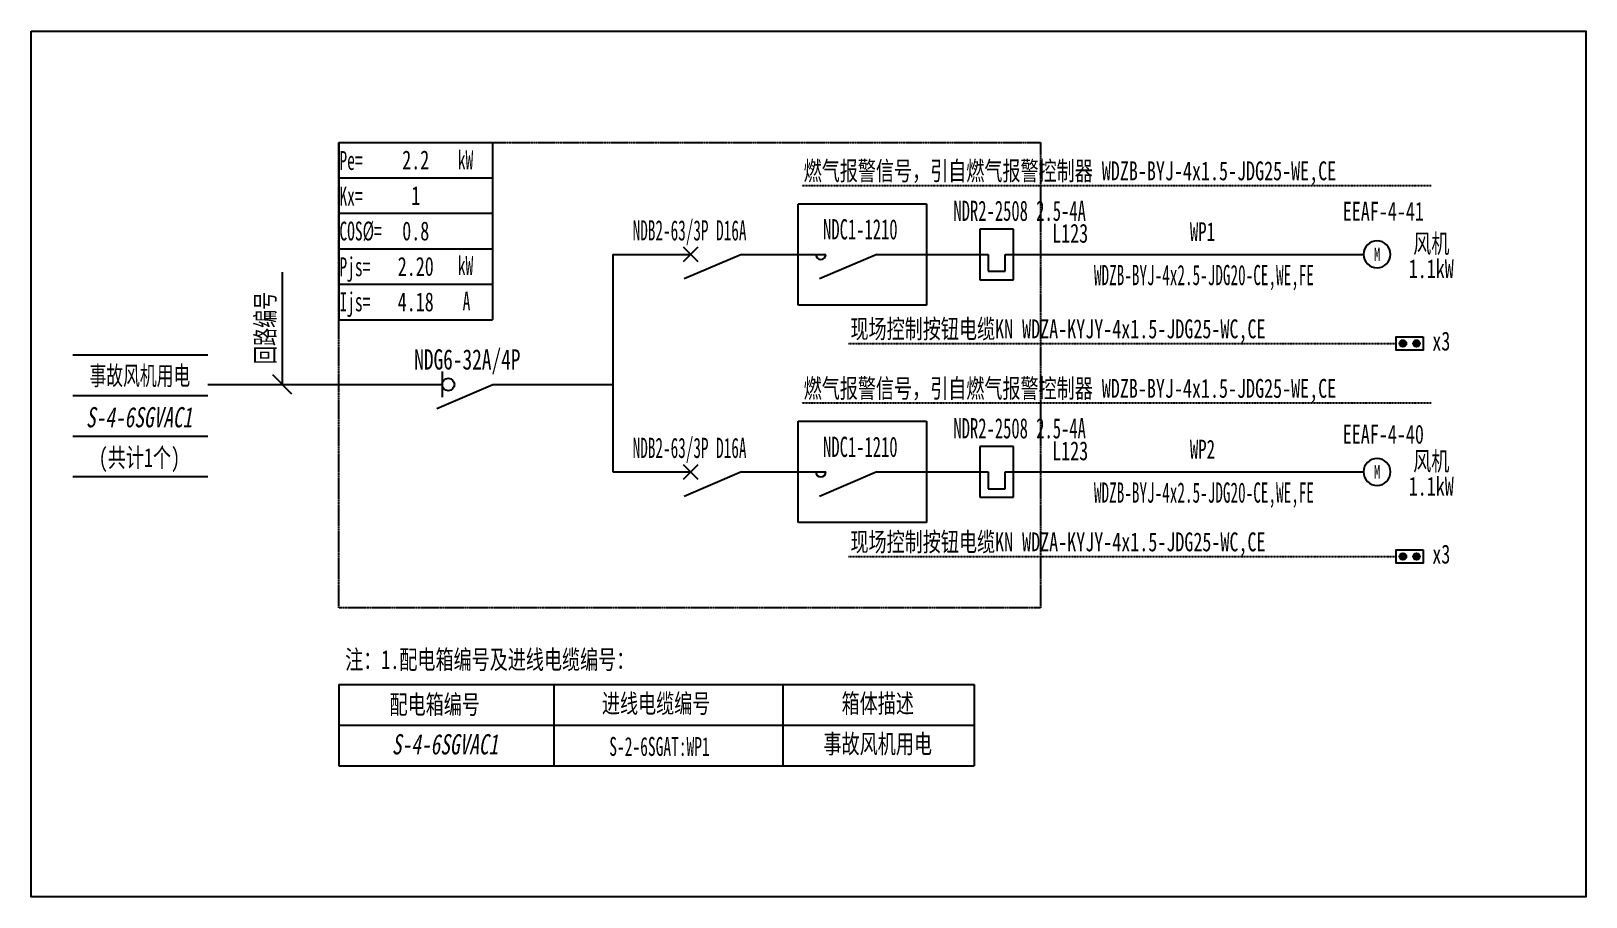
# Model space of a CAD drawing. Extents: x 307637 to 310129, y 364540 to 365928.
import ezdxf
from ezdxf.enums import TextEntityAlignment as Align

# ---------------------------------------------------------------- set-up
doc = ezdxf.new("R2010")
doc.units = 0
doc.header["$MEASUREMENT"] = 0
for name, pattern in [('DASH', [0.35, 0.25, -0.1]), ('DASHDOT', [1, 0.5, -0.25, 0, -0.25]), ('DASHED', [0.75, 0.5, -0.25])]:
    doc.linetypes.add(name, pattern=pattern)
for name, color, linetype in [('D_E_Eqpm(强电设备)', 100, 'Continuous'), ('D_E_Eqpm（强电设备）', 100, 'Continuous'), ('D_E_Text(强电文字)', 51, 'Continuous'), ('D_E_Text（强电文字）', 51, 'Continuous'), ('D_E_Wire(强电线缆)', 10, 'Continuous'), ('D_E_Wire（强电线缆）', 10, 'Continuous'), ('D_T_TableDim(表格尺寸)', 255, 'Continuous'), ('D_T_TableDim（表格尺寸）', 255, 'Continuous'), ('系统图', 220, 'Continuous')]:
    doc.layers.add(name, color=color, linetype=linetype)
doc.styles.add('$1$电气', font='', dxfattribs={"width": 0.7})
doc.styles.add('$1$电气箱', font='simhei.ttf', dxfattribs={"width": 0.8, "oblique": 10})
doc.styles.add('$3$电气', font='', dxfattribs={"width": 0.7})
doc.styles.add('电气', font='', dxfattribs={"width": 0.7})
doc.styles.add('电气箱', font='simhei.ttf', dxfattribs={"width": 0.8, "oblique": 10})
doc.styles.get('$1$电气').set_extended_font_data('SimSun')
doc.styles.get('$3$电气').set_extended_font_data('SimSun')
doc.styles.get('电气').set_extended_font_data('SimSun')

# ---------------------------------------------------------------- blocks, each defined once
blk = doc.blocks.new('电机启停按钮')
at = {"layer": 'D_E_Eqpm（强电设备）'}
for points in [[(150, 300, 1), (50, 300, 1)], [(50, 100, 1), (150, 100, 1)]]:
    blk.add_hatch(color=51, dxfattribs=at).paths.add_polyline_path(points)
blk.add_lwpolyline([(0, 400), (200, 400), (200, 0), (0, 0)], close=True, dxfattribs=at)
for centre in [(100, 300), (100, 100)]:
    blk.add_circle(centre, 50, dxfattribs=at)
blk = doc.blocks.new('1')
at = {"layer": 'D_E_Eqpm(强电设备)'}
for p, q in [((-314387, 61832), (-314387, 61082)), ((-313887, 61832), (-314387, 61832)), ((-313887, 61082), (-313887, 61832)), ((-314262, 61457), (-314262, 61207)), ((-314012, 61207), (-314012, 61457)), ((-314262, 61207), (-314012, 61207)), ((-314387, 61082), (-313887, 61082))]:
    blk.add_line(p, q, dxfattribs=at)
blk = doc.blocks.new('电机')
at = {"layer": 'D_E_Eqpm（强电设备）'}
for start, end in [(90, 180), (180, 270), (0, 90), (270, 0)]:
    blk.add_arc((0, 0), 200, start, end, dxfattribs=at)
at = {"layer": 'D_E_Eqpm（强电设备）', "color": 51, "style": '电气', "width": 0.7}
blk.add_text('M', height=200, dxfattribs=at).set_placement((0, 0), align=Align.MIDDLE)

msp = doc.modelspace()

# ---------------------------------------------------------------- linework, layer by layer
at = {"linetype": 'DASHED'}
for p, q in [((308130.2, 365003.1), (308130.2, 365749.1)), ((308130.2, 365749.1), (309254.6, 365749.1)), ((309254.6, 365749.1), (309254.6, 365003.1)), ((309254.6, 365003.1), (308130.2, 365003.1))]:
    msp.add_line(p, q, dxfattribs=at)
at = {"layer": 'D_E_Eqpm(强电设备)', "color": 100}
for p, q in [((308682.8, 365558.1), (308705.8, 365581.1)), ((308705.8, 365558.1), (308682.8, 365581.1)), ((308705.8, 365581.1), (308682.8, 365558.1)), ((308682.8, 365581.1), (308705.8, 365558.1)), ((308775.6, 365569.6), (308683.9, 365530.2)), ((308992.3, 365569.6), (308900.6, 365530.2)), ((308682.8, 365209.3), (308705.8, 365232.3)), ((308705.8, 365209.3), (308682.8, 365232.3)), ((308705.8, 365232.3), (308682.8, 365209.3)), ((308682.8, 365232.3), (308705.8, 365209.3)), ((308775.6, 365220.8), (308683.9, 365181.5)), ((308992.3, 365220.8), (308900.6, 365181.5))]:
    msp.add_line(p, q, dxfattribs=at)
for centre in [(308902.9, 365569.6), (308902.9, 365220.8)]:
    msp.add_arc(centre, 8.13, 180, 0, dxfattribs=at)
at = {"layer": 'D_E_Eqpm（强电设备）'}
msp.add_line((308295.6, 365381.6), (308295.6, 365340.5), dxfattribs=at)
at = {"layer": 'D_E_Eqpm（强电设备）', "color": 100}
msp.add_line((308287.2, 365322.6), (308376.9, 365361), dxfattribs=at)
at = {"layer": 'D_E_Eqpm（强电设备）'}
msp.add_circle((308305.6, 365361), 9.98, dxfattribs=at)
at = {"layer": 'D_E_Text（强电文字）'}
for p, q in [((308130.2, 365749.1), (308376.7, 365749.1)), ((308130.2, 365749.1), (308130.2, 365464.7)), ((308376.7, 365749.1), (308376.7, 365464.7)), ((308130.2, 365692.2), (308376.7, 365692.2)), ((308130.2, 365635.4), (308376.7, 365635.4)), ((308130.2, 365578.5), (308376.7, 365578.5)), ((308039.7, 365361), (308039.7, 365540.8)), ((308130.2, 365521.6), (308376.7, 365521.6)), ((308130.2, 365464.7), (308376.7, 365464.7)), ((308055, 365345.7), (308024.4, 365376.3))]:
    msp.add_line(p, q, dxfattribs=at)
at = {"layer": 'D_E_Wire(强电线缆)', "color": 10}
for p, q in [((308569.6, 365569.6), (308694.3, 365569.6)), ((308775.6, 365569.6), (308911, 365569.6)), ((308992.3, 365569.6), (309171.1, 365569.6)), ((309198.1, 365569.6), (309772.7, 365569.6)), ((308569.6, 365220.8), (308694.3, 365220.8)), ((308775.6, 365220.8), (308911, 365220.8)), ((308992.3, 365220.8), (309171.1, 365220.8)), ((309198.1, 365220.8), (309772.7, 365220.8))]:
    msp.add_line(p, q, dxfattribs=at)
at = {"layer": 'D_E_Wire（强电线缆）', "linetype": 'DASHDOT', "ltscale": 0.5}
for p, q in [((308872.1, 365680.1), (309881, 365680.1)), ((308947.2, 365426.8), (309824.9, 365426.8)), ((308872.1, 365331.4), (309881, 365331.4)), ((308947.2, 365085.2), (309824.9, 365085.2))]:
    msp.add_line(p, q, dxfattribs=at)
at = {"layer": 'D_E_Wire（强电线缆）'}
for p, q in [((308569.6, 365569.6), (308569.6, 365220.8)), ((307920.5, 365361), (308295.6, 365361)), ((308376.9, 365361), (308569.6, 365361))]:
    msp.add_line(p, q, dxfattribs=at)
at = {"layer": 'D_T_TableDim(表格尺寸)', "linetype": 'DASH', "elevation": 0}
for points in [[(308866.2, 365650.8), (309072.1, 365650.8), (309072.1, 365488.3), (308866.2, 365488.3)], [(308866.2, 365302.1), (309072.1, 365302.1), (309072.1, 365139.6), (308866.2, 365139.6)]]:
    msp.add_lwpolyline(points, close=True, dxfattribs=at)
at = {"layer": 'D_T_TableDim（表格尺寸）', "color": 255}
for p, q in [((307703.8, 365408.3), (307920.5, 365408.3)), ((307703.8, 365343.3), (307920.5, 365343.3)), ((307703.8, 365278.3), (307920.5, 365278.3)), ((307703.8, 365213.3), (307920.5, 365213.3))]:
    msp.add_line(p, q, dxfattribs=at)
at = {"layer": 'D_T_TableDim（表格尺寸）', "ltscale": 3.5}
for p, q in [((308130.2, 364879.9), (309148.6, 364879.9)), ((308130.2, 364879.9), (308130.2, 364749.8)), ((308474.6, 364879.9), (308474.6, 364749.8)), ((308842.1, 364879.9), (308842.1, 364749.8)), ((309148.6, 364879.9), (309148.6, 364749.8)), ((308130.2, 364814.9), (309148.6, 364814.9)), ((308130.2, 364814.9), (309148.6, 364814.9)), ((308474.6, 364814.9), (308474.6, 364749.8)), ((308842.1, 364814.9), (308842.1, 364749.8)), ((308130.2, 364749.8), (309148.6, 364749.8))]:
    msp.add_line(p, q, dxfattribs=at)
at = {"layer": '系统图', "ltscale": 9973.992009}
msp.add_lwpolyline([(307637, 365927.5), (310129, 365927.5), (310129, 364539.5), (307637, 364539.5)], close=True, dxfattribs=at)

# ---------------------------------------------------------------- block references
at = {"layer": 'D_E_Eqpm(强电设备)', "color": 100, "xscale": 0.1083489470050066, "yscale": 0.1083489470050066, "zscale": 0.1083489470050066}
for p in [(343221.1, 358910.7), (343221.1, 358562)]:
    msp.add_blockref('1', p, dxfattribs=at)
at = {"layer": 'D_E_Eqpm（强电设备）', "xscale": 0.1083489470050066, "yscale": 0.1083489470050066, "zscale": 0.1083489470050066}
for p in [(309794.3, 365569.6), (309794.3, 365220.8)]:
    msp.add_blockref('电机', p, dxfattribs=at)
at = {"layer": 'D_E_Eqpm（强电设备）', "xscale": 0.1083489470050066, "yscale": 0.1083489470050066, "zscale": 0.1083489470050066, "rotation": 270}
for p in [(309824.9, 365437.6), (309824.9, 365096.1)]:
    msp.add_blockref('电机启停按钮', p, dxfattribs=at)

# ---------------------------------------------------------------- texts
at = {"layer": 'D_E_Text(强电文字)', "color": 51, "style": '电气'}
for s, height, width, p in [('NDR2-2508 2.5-4A', 32.505, 0.6, (309115.3, 365623.2)), ('NDB2-63/3P D16A', 32.505, 0.55, (308601.2, 365591.8)), ('NDC1-1210', 32.5, 0.6, (308906.4, 365593.5)), ('NDR2-2508 2.5-4A', 32.505, 0.6, (309115.3, 365274.5)), ('NDB2-63/3P D16A', 32.505, 0.55, (308601.2, 365243.1)), ('NDC1-1210', 32.5, 0.6, (308906.4, 365244.8))]:
    msp.add_text(s, height=height, dxfattribs=dict(at, width=width)).set_placement(p)
at = {"layer": 'D_E_Text(强电文字)', "color": 51, "style": '电气', "width": 0.55}
for p in [(309516.8, 365532.5), (309516.8, 365183.8)]:
    msp.add_text('WDZB-BYJ-4x2.5-JDG20-CE,WE,FE', height=32.505, dxfattribs=at).set_placement(p, align=Align.MIDDLE)
at = {"layer": 'D_E_Text(强电文字)', "color": 51, "style": '$3$电气', "width": 0.7}
msp.add_text('NDG6-32A/4P', height=32.505, dxfattribs=at).set_placement((308336.2, 365384.9), align=Align.CENTER)
at = {"layer": 'D_E_Text（强电文字）', "linetype": 'Continuous', "style": '电气', "width": 0.6}
for s, height, p in [('Pe=', 30.34, (308131.2, 365704.9)), ('kW', 30.34, (308320.9, 365705.9)), ('Kx=', 30.34, (308131.2, 365647.8)), ('COS%%C=', 30.34, (308131.2, 365591.8)), ('Pjs=', 30.34, (308131.2, 365534.6)), ('kW', 30.34, (308320.9, 365536.5)), ('Ijs=', 30.34, (308131.2, 365478.3)), ('A', 30.3, (308328.7, 365479.6))]:
    msp.add_text(s, height=height, dxfattribs=at).set_placement(p)
at = {"layer": 'D_E_Text（强电文字）'}
for s, height, style, width, p in [('燃气报警信号，引自燃气报警控制器 WDZB-BYJ-4x1.5-JDG25-WE,CE', 30.338, '电气', 0.7, (308875.2, 365688.3)), ('EEAF-4-41', 30.34, '电气', 0.7, (309739.3, 365623.5)), ('L123', 30.34, '电气', 0.7, (309273.5, 365588.2)), ('WP1', 30.34, '$1$电气', 0.65, (309494.3, 365590.8)), ('现场控制按钮电缆KN WDZA-KYJY-4x1.5-JDG25-WC,CE', 30.338, '电气', 0.7, (308950.3, 365435)), ('x3', 30.34, '电气', 0.7, (309882.8, 365415.4)), ('燃气报警信号，引自燃气报警控制器 WDZB-BYJ-4x1.5-JDG25-WE,CE', 30.338, '电气', 0.7, (308875.2, 365339.6)), ('EEAF-4-40', 30.34, '电气', 0.7, (309739.3, 365266.1)), ('L123', 30.34, '电气', 0.7, (309273.5, 365239.5)), ('WP2', 30.34, '$1$电气', 0.65, (309494.3, 365242.1)), ('现场控制按钮电缆KN WDZA-KYJY-4x1.5-JDG25-WC,CE', 30.338, '电气', 0.7, (308950.3, 365093.5)), ('x3', 30.34, '电气', 0.7, (309882.8, 365073.9)), ('注：1.配电箱编号及进线电缆编号：', 30.338, '电气', 0.7, (308140.4, 364904.8))]:
    msp.add_text(s, height=height, dxfattribs=dict(at, style=style, width=width)).set_placement(p)
for s, height, style, width, p in [('风机', 30.34, '电气', 0.7, (309881.1, 365587.4)), ('1.1kW', 30.34, '电气', 0.7, (309881.1, 365547.1)), ('事故风机用电', 30.34, '$1$电气', 0.65, (307811.3, 365375.6)), ('风机', 30.34, '电气', 0.7, (309881.1, 365238.7)), ('1.1kW', 30.34, '电气', 0.7, (309881.1, 365198.4)), ('配电箱编号', 30.34, '电气', 0.7, (308283.9, 364848.7)), ('进线电缆编号', 30.34, '电气', 0.7, (308638.8, 364850.3)), ('箱体描述', 30.34, '电气', 0.7, (308994, 364850.3)), ('事故风机用电', 30.34, '电气', 0.7, (308994, 364785.3)), ('S-2-6SGAT:WP1', 30.338, '电气', 0.6, (308644.2, 364780.7))]:
    msp.add_text(s, height=height, dxfattribs=dict(at, style=style, width=width)).set_placement(p, align=Align.MIDDLE)
at = {"layer": 'D_E_Text（强电文字）', "style": '$3$电气', "width": 0.7}
msp.add_text('回路编号', height=30.34, rotation=90, dxfattribs=at).set_placement((308027.4, 365393.7))
at = {"layer": 'D_E_Text（强电文字）', "color": 7, "style": '$1$电气箱', "oblique": 10, "width": 0.7}
msp.add_text('S-4-6SGVAC1', height=32.505, dxfattribs=at).set_placement((307810, 365308.5), align=Align.MIDDLE)
at = {"layer": 'D_E_Text（强电文字）', "style": '$1$电气', "width": 0.7}
msp.add_text('(共计1个)', height=30.34, dxfattribs=at).set_placement((307810.6, 365228.7), align=Align.CENTER)
at = {"layer": 'D_E_Text（强电文字）', "style": '电气箱', "oblique": 10, "width": 0.7}
msp.add_text('S-4-6SGVAC1', height=32.505, dxfattribs=at).set_placement((308300.4, 364784.2), align=Align.MIDDLE)
at = {"layer": 'D_E_Text（强电文字）', "width": 246.471, "attachment_point": 5, "style": '电气'}
for s, insert, char_height in [('2.2', (308253.5, 365720.7), 30.34), ('1', (308253.5, 365663.8), 30.3), ('0.8', (308253.5, 365606.9), 30.34), ('{\\C200;2.20}', (308253.5, 365550), 30.338), ('{\\C200;4.18}', (308253.5, 365493.2), 30.338)]:
    msp.add_mtext(s, dxfattribs=dict(at, insert=insert, char_height=char_height))

doc.saveas('drawing.dxf')
